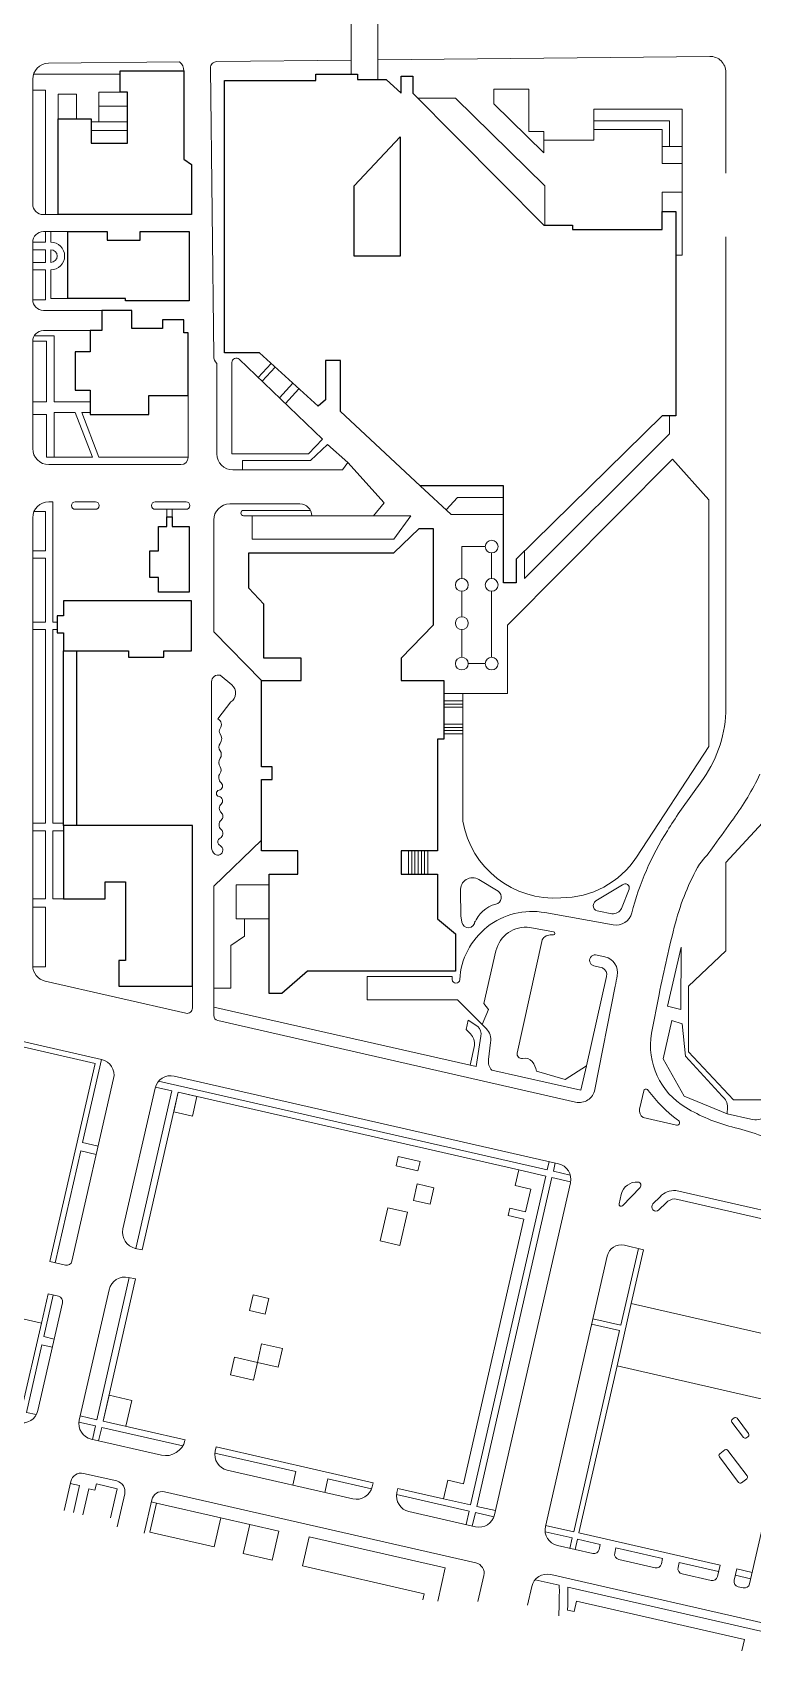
# Model space of a CAD drawing. Header units: feet. Extents: x 2817291 to 2825191, y 230718 to 237492.
# Drawn here: x 2818915 to 2819595, y 232322 to 233862 of the extents above; entities that cross this region are included whole.
import ezdxf

# ---------------------------------------------------------------- set-up
doc = ezdxf.new("R2010")
doc.units = ezdxf.units.FT
doc.layers.add('63', color=7, linetype='Continuous', lineweight=13)

msp = doc.modelspace()

# ---------------------------------------------------------------- linework, layer by layer
at = {"layer": '63'}
for p, q in [((2819215.883, 233822.544), (2819215.883, 233935.106)), ((2819241.009, 233817.519), (2819241.009, 233945.394)), ((2819054.071, 233834.048), (2818930.301, 233832.75)), ((2819083.122, 233828.157), (2819086.236, 233556.215)), ((2819215.883, 233835.744), (2819089.246, 233834.417)), ((2819554.416, 233839.293), (2819241.009, 233836.008)), ((2818915.383, 233817.676), (2818915.383, 233699.932)), ((2818997.795, 233822.544), (2818916.191, 233822.544)), ((2819569.649, 233728.889), (2819569.649, 233824.219)), ((2818927.444, 233807.469), (2818915.383, 233807.469)), ((2818927.444, 233689.882), (2818927.444, 233807.469)), ((2818939.504, 233803.449), (2818956.589, 233803.449)), ((2818939.504, 233780.333), (2818939.504, 233803.449)), ((2818956.589, 233803.449), (2818956.589, 233780.333)), ((2818977.694, 233805.459), (2818997.795, 233805.459)), ((2818977.694, 233777.318), (2818977.694, 233805.459)), ((2819278.684, 233799.907), (2819314.375, 233799.907)), ((2819314.375, 233799.907), (2819398.796, 233717.017)), ((2819350.556, 233808.474), (2819383.721, 233808.474)), ((2819350.556, 233808.474), (2819350.556, 233794.403)), ((2819383.721, 233768.273), (2819383.721, 233808.474)), ((2818977.694, 233792.393), (2819004.83, 233792.393)), ((2819350.556, 233794.403), (2819397.791, 233748.173)), ((2819445.027, 233789.378), (2819528.444, 233789.378)), ((2819445.027, 233760.233), (2819445.027, 233789.378)), ((2819528.444, 233789.378), (2819528.444, 233651.691)), ((2818970.659, 233777.318), (2819004.83, 233777.318)), ((2818970.659, 233769.278), (2819004.83, 233769.278)), ((2819397.791, 233768.273), (2819383.721, 233768.273)), ((2819397.791, 233748.173), (2819397.791, 233768.273)), ((2819445.027, 233778.323), (2819516.383, 233778.323)), ((2819509.348, 233770.283), (2819445.027, 233770.283)), ((2819509.348, 233738.122), (2819509.348, 233770.283)), ((2819516.383, 233778.323), (2819516.383, 233754.203)), ((2819397.791, 233760.233), (2819445.027, 233760.233)), ((2819516.383, 233754.203), (2819509.348, 233754.203)), ((2819516.383, 233754.203), (2819528.444, 233754.203)), ((2819528.444, 233738.122), (2819509.348, 233738.122)), ((2819398.796, 233717.017), (2819398.796, 233679.832)), ((2819509.348, 233710.987), (2819528.444, 233710.987)), ((2819509.348, 233692.897), (2819509.348, 233710.987)), ((2818925.433, 233689.882), (2818939.504, 233689.882)), ((2818948.549, 233673.801), (2818925.433, 233673.801)), ((2818927.444, 233673.801), (2818927.444, 233663.751)), ((2818932.469, 233673.801), (2818932.469, 233663.751)), ((2818915.383, 233663.751), (2818927.444, 233663.751)), ((2818915.383, 233663.751), (2818915.383, 233609.48)), ((2818915.383, 233656.716), (2818927.444, 233656.716)), ((2818927.444, 233656.716), (2818927.444, 233644.656)), ((2818932.469, 233656.716), (2818932.469, 233644.656)), ((2819569.649, 233224.141), (2819569.649, 233668.965)), ((2818927.444, 233644.656), (2818915.383, 233644.656)), ((2819528.444, 233651.691), (2819522.413, 233651.691)), ((2818927.444, 233637.621), (2818915.383, 233637.621)), ((2818927.444, 233637.621), (2818927.444, 233609.48)), ((2818932.469, 233637.621), (2818932.469, 233610.485)), ((2818932.469, 233610.485), (2818948.549, 233610.485)), ((2818927.444, 233609.48), (2818915.383, 233609.48)), ((2818925.433, 233599.43), (2818980.709, 233599.43)), ((2818980.709, 233599.43), (2818980.709, 233580.335)), ((2818980.709, 233580.335), (2818925.433, 233580.335)), ((2818915.383, 233570.285), (2818928.448, 233570.285)), ((2818915.383, 233570.285), (2818915.383, 233468.778)), ((2818935.484, 233575.31), (2818916.73, 233575.31)), ((2818928.448, 233570.285), (2818928.448, 233512.999)), ((2818935.484, 233512.999), (2818935.484, 233575.31)), ((2819089.251, 233549.179), (2819089.251, 233463.753)), ((2819103.321, 233463.753), (2819103.321, 233550.224)), ((2819188.748, 233477.823), (2819110.357, 233553.199)), ((2819128.292, 233535.954), (2819140.402, 233549.274)), ((2819132.011, 233532.573), (2819144.121, 233545.894)), ((2819062.116, 233460.565), (2819062.116, 233519.029)), ((2819148.277, 233516.738), (2819160.909, 233530.633)), ((2819153.921, 233511.311), (2819166.7, 233525.368)), ((2818928.448, 233512.999), (2818915.383, 233512.999)), ((2818935.484, 233512.999), (2818969.654, 233512.999)), ((2818935.484, 233502.949), (2818955.584, 233502.949)), ((2818935.484, 233460.738), (2818935.484, 233502.949)), ((2818955.584, 233502.949), (2818971.664, 233460.738)), ((2818961.614, 233502.949), (2818977.694, 233460.738)), ((2818961.614, 233502.949), (2818969.654, 233502.949)), ((2818928.448, 233500.938), (2818915.383, 233500.938)), ((2818928.448, 233500.938), (2818928.448, 233460.738)), ((2819516.383, 233499.934), (2819516.383, 233482.848)), ((2819175.683, 233463.753), (2819188.748, 233477.823)), ((2819193.773, 233472.798), (2819177.693, 233457.723)), ((2819212.868, 233455.713), (2819193.773, 233472.798)), ((2819516.383, 233482.848), (2819379.701, 233346.166)), ((2818928.448, 233460.738), (2818971.664, 233460.738)), ((2818977.694, 233460.738), (2819062.116, 233460.738)), ((2819103.321, 233463.753), (2819175.683, 233463.753)), ((2819113.372, 233457.723), (2819113.372, 233448.678)), ((2819177.693, 233457.723), (2819113.372, 233457.723)), ((2818930.459, 233453.703), (2819055.253, 233453.703)), ((2819104.326, 233448.678), (2819207.843, 233448.678)), ((2819207.843, 233448.678), (2819212.868, 233455.713)), ((2819212.868, 233455.713), (2819247.039, 233417.522)), ((2819310.283, 233406.467), (2819281.209, 233433.602)), ((2818934.479, 233418.527), (2818930.459, 233418.527)), ((2818934.479, 233304.96), (2818934.479, 233418.527)), ((2818974.679, 233418.527), (2818955.584, 233418.527)), ((2818955.584, 233411.492), (2818974.679, 233411.492)), ((2819060.106, 233418.527), (2819030.96, 233418.527)), ((2819030.96, 233411.492), (2819060.106, 233411.492)), ((2819042.015, 233404.457), (2819042.015, 233411.492)), ((2819047.041, 233404.457), (2819047.041, 233411.492)), ((2819167.643, 233416.517), (2819101.311, 233416.517)), ((2819114.377, 233410.487), (2819177.49, 233410.487)), ((2819247.039, 233417.522), (2819236.989, 233405.462)), ((2819316.385, 233422.547), (2819305.523, 233410.91)), ((2819359.601, 233422.547), (2819316.385, 233422.547)), ((2818915.383, 233403.452), (2818915.383, 232980.565)), ((2818927.444, 233409.482), (2818916.642, 233409.482)), ((2818927.444, 233409.482), (2818927.444, 233372.296)), ((2819086.236, 233401.442), (2819086.236, 233295.915)), ((2819178.698, 233405.462), (2819114.377, 233405.462)), ((2819122.417, 233383.352), (2819122.417, 233405.462)), ((2819236.989, 233405.462), (2819178.698, 233405.462)), ((2819236.989, 233405.462), (2819272.164, 233405.462)), ((2819272.164, 233405.462), (2819256.084, 233383.352)), ((2819359.601, 233406.467), (2819310.283, 233406.467)), ((2819256.084, 233383.352), (2819122.417, 233383.352)), ((2818927.444, 233372.296), (2818915.383, 233372.296)), ((2818927.444, 233365.261), (2818915.383, 233365.261)), ((2818927.444, 233365.261), (2818927.444, 233304.96)), ((2819342.515, 233376.317), (2819320.405, 233376.317)), ((2819320.405, 233346.166), (2819320.405, 233376.317)), ((2819348.546, 233346.166), (2819348.546, 233370.286)), ((2819379.701, 233346.166), (2819379.701, 233372.179)), ((2819320.405, 233309.985), (2819320.405, 233334.106)), ((2819348.546, 233271.795), (2819348.546, 233334.106)), ((2818927.444, 233304.96), (2818915.383, 233304.96)), ((2818938.499, 233304.96), (2818934.479, 233304.96)), ((2818927.444, 233297.925), (2818915.383, 233297.925)), ((2818927.444, 233297.925), (2818927.444, 233115.012)), ((2819086.236, 233295.915), (2819131.462, 233249.684)), ((2819320.405, 233271.795), (2819320.405, 233297.925)), ((2819326.435, 233265.765), (2819342.515, 233265.765)), ((2819084.226, 233248.679), (2819084.226, 233091.897)), ((2819103.321, 233245.664), (2819092.266, 233254.709)), ((2819090.256, 233213.504), (2819102.316, 233229.584)), ((2819303.32, 233230.589), (2819321.41, 233230.589)), ((2819303.32, 233227.574), (2819321.41, 233227.574)), ((2819321.41, 233117.022), (2819321.41, 233237.624)), ((2819303.32, 233224.559), (2819321.41, 233224.559)), ((2819303.32, 233208.479), (2819321.41, 233208.479)), ((2819303.32, 233205.464), (2819321.41, 233205.464)), ((2819303.32, 233202.449), (2819321.41, 233202.449)), ((2819303.32, 233199.434), (2819321.41, 233199.434)), ((2819526.127, 233125.95), (2819548.382, 233157.352)), ((2819569.649, 233077.826), (2819640, 233154.208)), ((2818927.444, 233115.012), (2818915.383, 233115.012)), ((2818927.444, 233107.977), (2818915.383, 233107.977)), ((2818944.529, 233115.012), (2818934.479, 233115.012)), ((2818934.479, 233107.977), (2818934.479, 233043.656)), ((2818944.529, 233107.977), (2818934.479, 233107.977)), ((2819131.462, 233098.932), (2819086.236, 233055.716)), ((2819270.154, 233066.771), (2819270.154, 233088.882)), ((2819273.169, 233066.771), (2819273.169, 233088.882)), ((2819276.184, 233066.771), (2819276.184, 233088.882)), ((2819279.199, 233066.771), (2819279.199, 233088.882)), ((2819282.214, 233066.771), (2819282.214, 233088.882)), ((2819285.229, 233066.771), (2819285.229, 233088.882)), ((2819288.245, 233066.771), (2819288.245, 233088.882)), ((2819569.649, 232994.41), (2819569.649, 233077.826)), ((2819086.236, 233055.716), (2819086.236, 232933.549)), ((2819107.342, 233056.721), (2819107.342, 233024.561)), ((2819138.497, 233056.721), (2819107.342, 233056.721)), ((2819354.576, 233050.691), (2819336.485, 233061.746)), ((2819447.037, 233041.646), (2819472.163, 233056.721)), ((2818934.479, 233043.656), (2818944.529, 233043.656)), ((2819478.193, 233052.701), (2819471.158, 233034.611)), ((2818915.383, 233035.616), (2818927.444, 233035.616)), ((2818927.444, 233035.616), (2818927.444, 232979.335)), ((2819398.796, 233030.591), (2819463.18, 233018.981)), ((2819462.112, 233029.586), (2819449.751, 233031.849)), ((2819107.342, 233024.561), (2819138.497, 233024.561)), ((2819115.382, 233024.561), (2819115.382, 233008.48)), ((2819406.836, 233012.5), (2819384.726, 233016.521)), ((2819403.821, 233009.485), (2819406.836, 233009.485)), ((2819115.382, 233008.48), (2819102.316, 232999.435)), ((2819102.316, 232999.435), (2819102.316, 232959.234)), ((2819352.566, 232994.41), (2819341.303, 232944.853)), ((2819372.666, 232897.929), (2819395.781, 233003.455)), ((2819527.271, 232997.925), (2819514.521, 232942.076)), ((2819527.259, 232939.168), (2819527.271, 232997.925)), ((2819534.474, 232961.245), (2819569.649, 232994.41)), ((2818927.444, 232979.335), (2818915.383, 232979.335)), ((2819445.027, 232980.34), (2819453.067, 232978.33)), ((2819455.527, 232988.757), (2819448.042, 232990.39)), ((2818927.104, 232965.868), (2819059.992, 232935.532)), ((2819230.959, 232970.29), (2819311.36, 232970.29)), ((2819230.959, 232948.179), (2819230.959, 232970.29)), ((2819311.36, 232970.29), (2819311.36, 232967.275)), ((2819457.087, 232970.29), (2819437.992, 232885.868)), ((2818980.404, 232891.848), (2818706.057, 232954.476)), ((2819066.136, 232940.432), (2819066.136, 232961.245)), ((2819102.316, 232959.234), (2819086.236, 232959.234)), ((2819316.385, 232948.179), (2819230.959, 232948.179)), ((2819339.5, 232925.064), (2819316.385, 232948.179)), ((2819445.977, 232863.366), (2819465.127, 232961.245)), ((2819506.553, 232953.14), (2819499.415, 232916.659)), ((2819534.474, 232898.934), (2819534.474, 232961.245)), ((2819086.236, 232941.144), (2819333.875, 232885.131)), ((2819345.53, 232939.134), (2819339.5, 232925.064)), ((2819341.303, 232944.853), (2819345.53, 232939.134)), ((2819514.521, 232942.076), (2819527.259, 232939.168)), ((2818800.96, 232927.658), (2818974.387, 232888.068)), ((2819090.143, 232928.65), (2819427.827, 232851.563)), ((2819326.435, 232929.084), (2819324.425, 232920.039)), ((2819324.425, 232920.039), (2819328.445, 232916.019)), ((2819335.48, 232923.054), (2819326.435, 232929.084)), ((2819339.5, 232925.064), (2819343.52, 232921.044)), ((2819518.696, 232928.753), (2819510.42, 232892.5)), ((2819528.271, 232925.536), (2819518.696, 232928.753)), ((2819531.582, 232894.885), (2819528.271, 232925.536)), ((2819332.465, 232904.964), (2819328.266, 232886.399)), ((2819333.875, 232885.131), (2819338.495, 232914.009)), ((2819347.541, 232907.979), (2819345.53, 232891.898)), ((2818974.387, 232888.068), (2818931.666, 232700.924)), ((2818980.404, 232891.848), (2818962.511, 232813.464)), ((2819510.42, 232892.5), (2819530.165, 232857.066)), ((2819566.248, 232857.076), (2819531.582, 232894.885)), ((2819576.684, 232853.708), (2819534.474, 232898.934)), ((2818952.38, 232701.35), (2818991.746, 232873.796)), ((2819034.203, 232871.32), (2819400.913, 232787.608)), ((2819048.991, 232876.192), (2819411.521, 232793.433)), ((2819348.754, 232881.765), (2819432.766, 232862.763)), ((2819417.892, 232872.803), (2819390.756, 232880.843)), ((2819437.992, 232885.868), (2819417.892, 232872.803)), ((2819432.766, 232862.763), (2819437.992, 232885.868)), ((2819000.592, 232731.913), (2819030.939, 232864.85)), ((2819012.841, 232713.319), (2819046.839, 232862.25)), ((2819052.718, 232860.908), (2819018.72, 232711.977)), ((2819031.195, 232865.822), (2819046.839, 232862.25)), ((2819048.468, 232842.292), (2819052.718, 232860.908)), ((2819052.718, 232860.908), (2819070.355, 232856.882)), ((2819374.096, 232787.545), (2819052.718, 232860.908)), ((2819070.355, 232856.882), (2819066.105, 232838.266)), ((2819492.485, 232863.606), (2819488.235, 232844.989)), ((2819530.165, 232857.066), (2819570.731, 232840.59)), ((2819066.105, 232838.266), (2819048.468, 232842.292)), ((2819570.731, 232840.59), (2819571.093, 232846.692)), ((2819570.731, 232840.59), (2819593.267, 232835.445)), ((2819885.224, 232853.708), (2819576.684, 232853.708)), ((2819491.569, 232837.013), (2819522.922, 232829.855)), ((2818977.208, 232810.109), (2818962.511, 232813.464)), ((2818960.721, 232805.625), (2818936.565, 232699.806)), ((2818975.418, 232802.27), (2818960.721, 232805.625)), ((2819258.457, 232791.264), (2819260.47, 232800.082)), ((2819260.47, 232800.082), (2819281.046, 232795.385)), ((2819281.046, 232795.385), (2819279.033, 232786.566)), ((2819402.703, 232795.446), (2819400.913, 232787.608)), ((2819408.582, 232794.104), (2819406.792, 232786.266)), ((2819279.033, 232786.566), (2819258.457, 232791.264)), ((2819399.571, 232781.729), (2819328.668, 232471.129)), ((2819405.45, 232780.387), (2819334.547, 232469.787)), ((2819370.741, 232772.847), (2819374.096, 232787.545)), ((2819374.096, 232787.545), (2819399.571, 232781.729)), ((2819405.45, 232780.387), (2819423.054, 232776.368)), ((2819406.792, 232786.266), (2819422.73, 232782.628)), ((2819274.73, 232758.684), (2819278.309, 232774.361)), ((2819278.309, 232774.361), (2819293.985, 232770.783)), ((2819293.985, 232770.783), (2819290.407, 232755.106)), ((2819422.863, 232775.381), (2819351.289, 232461.842)), ((2819385.438, 232769.492), (2819370.741, 232772.847)), ((2819380.518, 232747.936), (2819385.438, 232769.492)), ((2819470.874, 232764.421), (2819468.841, 232755.518)), ((2819472.106, 232753.757), (2819488.659, 232771.004)), ((2819659.413, 232736.845), (2819522.24, 232768.159)), ((2819243.332, 232720.493), (2819250.49, 232751.847)), ((2819250.49, 232751.847), (2819269.106, 232747.598)), ((2819290.407, 232755.106), (2819274.73, 232758.684)), ((2819364.255, 232744.433), (2819365.821, 232751.291)), ((2819365.821, 232751.291), (2819380.518, 232747.936)), ((2819507.489, 232762.248), (2819500.801, 232755.528)), ((2819506.499, 232749.856), (2819513.188, 232756.576)), ((2819521.333, 232760.119), (2819667.422, 232726.769)), ((2819269.106, 232747.598), (2819261.949, 232716.244)), ((2819321.916, 232491.226), (2819378.952, 232741.078)), ((2819378.952, 232741.078), (2819364.255, 232744.433)), ((2819261.949, 232716.244), (2819243.332, 232720.493)), ((2819018.72, 232711.977), (2819012.18, 232713.47)), ((2819457.571, 232706.145), (2819399.299, 232450.882)), ((2819487.04, 232713.311), (2819470.488, 232640.805)), ((2819473.79, 232716.336), (2819491.939, 232712.193)), ((2819491.939, 232712.193), (2819480.308, 232661.242)), ((2818931.666, 232700.924), (2818946.363, 232697.569)), ((2818923.592, 232642.976), (2818778.58, 232676.08)), ((2818987.474, 232674.448), (2818959.364, 232551.31)), ((2818975.936, 232551.65), (2819006.579, 232685.885)), ((2818981.815, 232550.308), (2819012.458, 232684.543)), ((2819012.458, 232684.543), (2819005.917, 232686.036)), ((2818920.172, 232560.257), (2818943.433, 232662.157)), ((2818929.855, 232670.411), (2818923.592, 232642.976)), ((2818934.754, 232669.293), (2818925.807, 232630.1)), ((2818939.653, 232668.174), (2818929.855, 232670.411)), ((2819120.098, 232654.816), (2819123.453, 232669.513)), ((2819123.453, 232669.513), (2819138.15, 232666.158)), ((2819138.15, 232666.158), (2819134.795, 232651.461)), ((2819480.308, 232661.242), (2819466.888, 232602.454)), ((2819480.308, 232661.242), (2819643.937, 232623.889)), ((2818923.592, 232642.976), (2818904.58, 232559.693)), ((2819134.795, 232651.461), (2819120.098, 232654.816)), ((2819469.37, 232635.906), (2819442.915, 232641.945)), ((2819470.488, 232640.805), (2819444.034, 232646.844)), ((2818935.605, 232627.864), (2818925.807, 232630.1)), ((2819469.37, 232635.906), (2819425.978, 232445.822)), ((2818924.017, 232622.262), (2818909.479, 232558.574)), ((2818933.816, 232620.025), (2818924.017, 232622.262)), ((2819102.088, 232593.983), (2819105.89, 232610.639)), ((2819105.89, 232610.639), (2819127.446, 232605.719)), ((2819127.446, 232605.719), (2819131.472, 232623.355)), ((2819131.472, 232623.355), (2819151.068, 232618.882)), ((2819151.068, 232618.882), (2819147.042, 232601.245)), ((2819123.644, 232589.062), (2819102.088, 232593.983)), ((2819127.446, 232605.719), (2819123.644, 232589.062)), ((2819147.042, 232601.245), (2819127.446, 232605.719)), ((2819466.888, 232602.454), (2819430.877, 232444.704)), ((2819630.516, 232565.101), (2819466.888, 232602.454)), ((2818981.815, 232550.308), (2818987.406, 232574.804)), ((2818987.406, 232574.804), (2819008.962, 232569.883)), ((2819008.962, 232569.883), (2819003.37, 232545.388)), ((2819592.045, 232396.573), (2819630.516, 232565.101)), ((2818909.479, 232558.574), (2818918.745, 232556.459)), ((2818974.594, 232545.772), (2818959.048, 232549.32)), ((2818975.936, 232551.65), (2818960.259, 232555.229)), ((2819059.22, 232532.638), (2818981.815, 232550.308)), ((2819586.213, 232534.898), (2819575.35, 232549.364)), ((2819575.75, 232552.178), (2819577.358, 232553.385)), ((2819580.172, 232552.985), (2819591.035, 232538.519)), ((2818970.706, 232533.258), (2819036.86, 232518.156)), ((2818971.686, 232533.034), (2818974.594, 232545.772)), ((2818977.565, 232531.692), (2818980.473, 232544.429)), ((2819057.062, 232526.946), (2818980.473, 232544.429)), ((2819059.104, 232532.132), (2819059.22, 232532.638)), ((2819590.635, 232535.705), (2819589.027, 232534.498)), ((2819163.697, 232502.603), (2819087.272, 232520.049)), ((2819087.719, 232522.009), (2819088.614, 232525.928)), ((2819236.566, 232492.154), (2819088.614, 232525.928)), ((2819563.911, 232519.408), (2819568.733, 232523.028)), ((2819571.547, 232522.628), (2819589.652, 232498.519)), ((2819217.619, 232476.893), (2819099.062, 232503.957)), ((2819160.79, 232489.866), (2819163.697, 232502.603)), ((2819581.616, 232492.484), (2819563.511, 232516.593)), ((2818951.29, 232493.363), (2818945.027, 232465.928)), ((2818959.661, 232489.39), (2818950.843, 232491.403)), ((2818953.846, 232463.915), (2818959.661, 232489.39)), ((2818962.664, 232461.902), (2818968.256, 232486.397)), ((2818994.679, 232493.766), (2818963.325, 232500.924)), ((2818968.256, 232486.397), (2818974.135, 232485.055)), ((2818974.135, 232485.055), (2818975.477, 232490.934)), ((2818975.477, 232490.934), (2818995.073, 232486.46)), ((2818995.073, 232486.46), (2818988.81, 232459.026)), ((2819194.071, 232495.669), (2819191.164, 232482.932)), ((2819235.092, 232486.305), (2819194.071, 232495.669)), ((2819236.566, 232492.154), (2819235.671, 232488.235)), ((2819259.186, 232482.867), (2819260.081, 232486.786)), ((2819260.081, 232486.786), (2819303.193, 232476.944)), ((2819303.193, 232476.944), (2819307.219, 232494.581)), ((2819307.219, 232494.581), (2819321.916, 232491.226)), ((2819589.252, 232495.704), (2819584.43, 232492.083)), ((2818995.083, 232450.378), (2819002.24, 232481.732)), ((2819027.716, 232475.916), (2819020.558, 232444.562)), ((2819032.167, 232472.838), (2819025.904, 232445.404)), ((2819032.167, 232472.838), (2819027.268, 232473.957)), ((2819092.916, 232458.971), (2819032.167, 232472.838)), ((2819333.694, 232416.376), (2819039.75, 232483.478)), ((2819327.326, 232465.25), (2819258.87, 232480.877)), ((2819328.668, 232471.129), (2819303.193, 232476.944)), ((2819086.653, 232431.536), (2819092.916, 232458.971)), ((2819092.916, 232458.971), (2819120.35, 232452.708)), ((2819333.236, 232450.5), (2819270.528, 232464.814)), ((2819327.326, 232465.25), (2819324.418, 232452.513)), ((2819333.205, 232463.908), (2819330.297, 232451.171)), ((2819350.71, 232459.912), (2819333.205, 232463.908)), ((2819352.183, 232465.761), (2819334.547, 232469.787)), ((2819086.653, 232431.536), (2819025.904, 232445.404)), ((2819120.35, 232452.708), (2819114.087, 232425.273)), ((2819147.785, 232446.445), (2819120.35, 232452.708)), ((2819141.522, 232419.01), (2819147.785, 232446.445)), ((2819176.423, 232440.938), (2819170.16, 232413.504)), ((2819304.778, 232411.638), (2819176.423, 232440.938)), ((2819424.636, 232439.944), (2819399.022, 232445.791)), ((2819425.978, 232445.822), (2819399.523, 232451.861)), ((2819424.636, 232439.944), (2819422.399, 232430.145)), ((2819430.877, 232444.704), (2819564.131, 232414.285)), ((2819141.522, 232419.01), (2819114.087, 232425.273)), ((2819410.641, 232432.829), (2819443.955, 232425.225)), ((2819429.535, 232438.825), (2819427.298, 232429.027)), ((2819451.091, 232433.904), (2819429.535, 232438.825)), ((2819449.972, 232429.005), (2819451.091, 232433.904)), ((2819465.788, 232430.549), (2819464.67, 232425.65)), ((2819509.879, 232420.484), (2819465.788, 232430.549)), ((2819170.16, 232413.504), (2819284.798, 232387.334)), ((2819297.621, 232380.284), (2819304.778, 232411.638)), ((2819468.45, 232419.633), (2819502.744, 232411.804)), ((2819508.761, 232415.585), (2819509.879, 232420.484)), ((2819524.438, 232412.006), (2819525.556, 232416.905)), ((2819562.789, 232408.406), (2819525.556, 232416.905)), ((2819564.131, 232414.285), (2819561.671, 232403.507)), ((2819579.808, 232410.706), (2819577.348, 232399.928)), ((2819594.505, 232407.351), (2819579.808, 232410.706)), ((2819335.663, 232379.846), (2819341.255, 232404.342)), ((2819386.326, 232394.053), (2819382.3, 232376.416)), ((2819389.591, 232400.524), (2819412.387, 232395.32)), ((2819767.889, 232322.413), (2819404.379, 232405.395)), ((2819555.654, 232399.726), (2819528.219, 232405.989)), ((2819593.163, 232401.472), (2819578.466, 232404.827)), ((2819581.129, 232393.911), (2819586.028, 232392.792)), ((2819284.798, 232387.334), (2819283.456, 232381.455)), ((2819420.453, 232393.478), (2819700.452, 232329.56)), ((2819426.307, 232370.494), (2819428.543, 232380.292)), ((2819428.543, 232380.292), (2819587.273, 232344.057)), ((2819412.004, 232366.543), (2819412.281, 232376.788)), ((2819420.191, 232371.89), (2819420.318, 232376.571)), ((2819426.307, 232370.494), (2819420.191, 232371.89)), ((2819584.812, 232333.279), (2819587.273, 232344.057))]:
    msp.add_line(p, q, dxfattribs=at)
at = {"layer": '63', "lineweight": 25}
for p, q in [((2818997.795, 233825.559), (2819058.096, 233825.559)), ((2818997.795, 233805.459), (2818997.795, 233825.559)), ((2819058.096, 233825.559), (2819058.096, 233742.143)), ((2819096.286, 233559.23), (2819096.286, 233816.514)), ((2819096.286, 233816.514), (2819182.718, 233816.514)), ((2819182.718, 233822.544), (2819221.913, 233822.544)), ((2819182.718, 233816.514), (2819182.718, 233822.544)), ((2819221.913, 233822.544), (2819221.913, 233817.519)), ((2819221.913, 233817.519), (2819249.049, 233817.519)), ((2819249.049, 233817.519), (2819263.119, 233804.454)), ((2819263.119, 233820.534), (2819274.174, 233820.534)), ((2819263.119, 233804.454), (2819263.119, 233820.534)), ((2819274.174, 233820.534), (2819274.174, 233804.454)), ((2819004.83, 233805.459), (2818997.795, 233805.459)), ((2819004.83, 233757.218), (2819004.83, 233805.459)), ((2819274.174, 233804.454), (2819397.791, 233679.832)), ((2818939.504, 233780.333), (2818970.659, 233780.333)), ((2818939.504, 233689.882), (2818939.504, 233780.333)), ((2818970.659, 233780.333), (2818970.659, 233757.218)), ((2818970.659, 233757.218), (2819004.83, 233757.218)), ((2819218.898, 233717.017), (2819262.114, 233763.248)), ((2819262.114, 233763.248), (2819262.114, 233650.686)), ((2819058.096, 233742.143), (2819065.131, 233737.117)), ((2819065.131, 233737.117), (2819065.131, 233689.882)), ((2819218.898, 233650.686), (2819218.898, 233717.017)), ((2819065.131, 233689.882), (2818939.504, 233689.882)), ((2819509.348, 233692.897), (2819522.413, 233692.897)), ((2819509.348, 233675.812), (2819509.348, 233692.897)), ((2819522.413, 233692.897), (2819522.413, 233499.934)), ((2818948.549, 233673.801), (2818985.734, 233673.801)), ((2818948.549, 233610.485), (2818948.549, 233673.801)), ((2818985.734, 233673.801), (2818985.734, 233665.761)), ((2819016.89, 233673.801), (2819063.121, 233673.801)), ((2819016.89, 233665.761), (2819016.89, 233673.801)), ((2819063.121, 233673.801), (2819063.121, 233608.475)), ((2819397.791, 233679.832), (2819424.927, 233679.832)), ((2819424.927, 233679.832), (2819424.927, 233675.812)), ((2819424.927, 233675.812), (2819509.348, 233675.812)), ((2818985.734, 233665.761), (2819016.89, 233665.761)), ((2819262.114, 233650.686), (2819218.898, 233650.686)), ((2819002.82, 233610.485), (2818948.549, 233610.485)), ((2819002.82, 233608.475), (2819002.82, 233610.485)), ((2818980.709, 233599.43), (2818980.709, 233580.335)), ((2819008.85, 233599.43), (2818980.709, 233599.43)), ((2819063.121, 233608.475), (2819002.82, 233608.475)), ((2819008.85, 233582.345), (2819008.85, 233599.43)), ((2818980.709, 233580.335), (2818969.654, 233580.335)), ((2818969.654, 233580.335), (2818969.654, 233560.234)), ((2819037.995, 233582.345), (2819008.85, 233582.345)), ((2819037.995, 233590.385), (2819037.995, 233582.345)), ((2819058.096, 233590.385), (2819037.995, 233590.385)), ((2819058.096, 233578.325), (2819058.096, 233590.385)), ((2819062.116, 233578.325), (2819058.096, 233578.325)), ((2819062.116, 233519.029), (2819062.116, 233578.325)), ((2818955.584, 233560.234), (2818955.584, 233524.054)), ((2818969.654, 233560.234), (2818955.584, 233560.234)), ((2819129.452, 233559.23), (2819096.286, 233559.23)), ((2819184.728, 233508.979), (2819129.452, 233559.23)), ((2819191.763, 233552.194), (2819191.763, 233515.009)), ((2819205.833, 233552.194), (2819191.763, 233552.194)), ((2819205.833, 233503.954), (2819205.833, 233552.194)), ((2818955.584, 233524.054), (2818969.654, 233524.054)), ((2818969.654, 233524.054), (2818969.654, 233500.938)), ((2819024.93, 233519.029), (2819062.116, 233519.029)), ((2819024.93, 233500.938), (2819024.93, 233519.029)), ((2819191.763, 233515.009), (2819184.728, 233508.979)), ((2819281.209, 233433.602), (2819205.833, 233503.954)), ((2818969.654, 233500.938), (2819024.93, 233500.938)), ((2819509.348, 233499.934), (2819371.661, 233364.256)), ((2819522.413, 233499.934), (2819509.348, 233499.934)), ((2819359.601, 233433.602), (2819281.209, 233433.602)), ((2819359.601, 233342.146), (2819359.601, 233433.602)), ((2819033.975, 233395.412), (2819042.015, 233395.412)), ((2819033.975, 233372.296), (2819033.975, 233395.412)), ((2819042.015, 233404.457), (2819047.041, 233404.457)), ((2819042.015, 233395.412), (2819042.015, 233404.457)), ((2819047.041, 233404.457), (2819047.041, 233395.412)), ((2819047.041, 233395.412), (2819063.121, 233395.412)), ((2819063.121, 233395.412), (2819063.121, 233333.101)), ((2819256.084, 233370.286), (2819280.204, 233393.402)), ((2819280.204, 233393.402), (2819293.27, 233393.402)), ((2819293.27, 233393.402), (2819293.27, 233301.945)), ((2819025.935, 233372.296), (2819033.975, 233372.296)), ((2819025.935, 233347.171), (2819025.935, 233372.296)), ((2819119.402, 233370.286), (2819256.084, 233370.286)), ((2819119.402, 233337.121), (2819119.402, 233370.286)), ((2819371.661, 233364.256), (2819371.661, 233342.146)), ((2819033.975, 233347.171), (2819025.935, 233347.171)), ((2819033.975, 233333.101), (2819033.975, 233347.171)), ((2819063.121, 233333.101), (2819033.975, 233333.101)), ((2819133.472, 233322.046), (2819119.402, 233337.121)), ((2819371.661, 233342.146), (2819359.601, 233342.146)), ((2818944.529, 233325.061), (2818944.529, 233310.99)), ((2819065.131, 233325.061), (2818944.529, 233325.061)), ((2819065.131, 233277.825), (2819065.131, 233325.061)), ((2819133.472, 233270.79), (2819133.472, 233322.046)), ((2818938.499, 233310.99), (2818938.499, 233294.91)), ((2818944.529, 233310.99), (2818938.499, 233310.99)), ((2819293.27, 233301.945), (2819263.119, 233270.79)), ((2818938.499, 233294.91), (2818944.529, 233294.91)), ((2818944.529, 233294.91), (2818944.529, 233277.825)), ((2818944.529, 233277.825), (2818956.589, 233277.825)), ((2818944.529, 233113.002), (2818944.529, 233277.825)), ((2818944.529, 233277.825), (2819005.835, 233277.825)), ((2818956.589, 233277.825), (2818956.589, 233113.002)), ((2819005.835, 233277.825), (2819005.835, 233271.795)), ((2819005.835, 233271.795), (2819039, 233271.795)), ((2819039, 233277.825), (2819065.131, 233277.825)), ((2819039, 233271.795), (2819039, 233277.825)), ((2819168.647, 233270.79), (2819133.472, 233270.79)), ((2819168.647, 233249.684), (2819168.647, 233270.79)), ((2819263.119, 233270.79), (2819263.119, 233249.684)), ((2819131.462, 233249.684), (2819168.647, 233249.684)), ((2819131.462, 233168.278), (2819131.462, 233249.684)), ((2819263.119, 233249.684), (2819303.32, 233249.684)), ((2819303.32, 233249.684), (2819303.32, 233194.408)), ((2819297.29, 233194.408), (2819297.29, 233088.882)), ((2819303.32, 233194.408), (2819297.29, 233194.408)), ((2819141.512, 233168.278), (2819131.462, 233168.278)), ((2819141.512, 233156.218), (2819141.512, 233168.278)), ((2819131.462, 233156.218), (2819141.512, 233156.218)), ((2819131.462, 233088.882), (2819131.462, 233156.218)), ((2818944.529, 233113.002), (2818944.529, 233043.656)), ((2819066.136, 233113.002), (2818944.529, 233113.002)), ((2818956.589, 233113.002), (2818944.529, 233113.002)), ((2819066.136, 232961.245), (2819066.136, 233113.002)), ((2819165.632, 233088.882), (2819131.462, 233088.882)), ((2819165.632, 233066.771), (2819165.632, 233088.882)), ((2819263.119, 233088.882), (2819263.119, 233066.771)), ((2819297.29, 233088.882), (2819263.119, 233088.882)), ((2818983.724, 233059.736), (2819002.82, 233059.736)), ((2818983.724, 233043.656), (2818983.724, 233059.736)), ((2819002.82, 233059.736), (2819002.82, 232985.365)), ((2819138.497, 233066.771), (2819165.632, 233066.771)), ((2819138.497, 232954.209), (2819138.497, 233066.771)), ((2819263.119, 233066.771), (2819297.29, 233066.771)), ((2819297.29, 233066.771), (2819297.29, 233024.561)), ((2818944.529, 233043.656), (2818983.724, 233043.656)), ((2819297.29, 233024.561), (2819314.375, 233010.49)), ((2819314.375, 233010.49), (2819314.375, 232975.315)), ((2818996.79, 232985.365), (2818996.79, 232961.245)), ((2819002.82, 232985.365), (2818996.79, 232985.365)), ((2819174.678, 232975.315), (2819150.557, 232954.209)), ((2819314.375, 232975.315), (2819174.678, 232975.315)), ((2818996.79, 232961.245), (2819066.136, 232961.245)), ((2819150.557, 232954.209), (2819138.497, 232954.209))]:
    msp.add_line(p, q, dxfattribs=at)
at = {"layer": '63'}
for points in [[(2819303.32, 233237.624), (2819363.621, 233237.624), (2819363.621, 233301.945), (2819519.398, 233458.728), (2819553.569, 233420.537), (2819553.569, 233187.373), (2819485.228, 233082.852)], [(2818938.499, 233297.925), (2818934.479, 233297.925), (2818934.479, 233115.012)], [(2818927.444, 233107.977), (2818927.444, 233043.656), (2818915.383, 233043.656)], [(2819319.307, 233051.175), (2819319.4, 233027.576), (2819320.405, 233021.546)]]:
    msp.add_lwpolyline(points, dxfattribs=at)
for centre in [(2819348.545, 233376.316), (2819320.405, 233340.136), (2819348.545, 233340.136), (2819320.405, 233303.955), (2819320.405, 233265.765), (2819348.545, 233265.765)]:
    msp.add_circle(centre, 6.03, dxfattribs=at)
for centre, radius, start, end in [((2818930.459, 233817.676), 15.075, 90.60061, 180), ((2819047.131, 233825.559), 10.965, 0, 50.73287), ((2819089.311, 233828.228), 6.189, 90.60061, 180.65603), ((2819554.574, 233824.219), 15.075, 0, 90.60061), ((2818925.433, 233699.932), 10.05, 180, 270), ((2818925.433, 233663.751), 10.05, 90, 180), ((2818932.469, 233650.686), 13.065, 270, 90), ((2818932.469, 233650.686), 6.03, 270, 90), ((2818925.433, 233609.48), 10.05, 180, 270), ((2818925.433, 233570.285), 10.05, 90, 180), ((2819096.218, 233556.329), 9.982, 180.65603, 225.74115), ((2819107.477, 233550.204), 4.155, 46.1233, 180.27388), ((2818930.459, 233468.778), 15.075, 180, 270), ((2819055.253, 233460.565), 6.863, 270, 0), ((2819104.326, 233463.753), 15.075, 180, 270), ((2818930.459, 233403.452), 15.075, 90, 180), ((2818955.584, 233415.01), 3.518, 90, 270), ((2818974.679, 233415.01), 3.518, 270, 90), ((2819030.96, 233415.01), 3.518, 90, 270), ((2819060.106, 233415.01), 3.518, 270, 90), ((2819101.311, 233401.442), 15.075, 90, 180), ((2819114.377, 233407.975), 2.513, 90, 270), ((2819167.642, 233405.462), 11.055, 0, 90), ((2819090.507, 233248.679), 6.281, 73.73979, 180), ((2819097.039, 233237.985), 9.922, 302.13674, 50.71059), ((2819087.254, 233208.091), 6.19, 324.07129, 60.98633), ((2819454.14, 233224.142), 115.509, 324.67496, 0), ((2819095.733, 233201.946), 4.282, 144.07129, 215.92872), ((2819086.025, 233194.911), 7.707, 324.07129, 35.92872), ((2819097.12, 233186.871), 5.995, 144.07129, 215.92872), ((2819087.412, 233179.836), 5.995, 324.07129, 35.92872), ((2819097.814, 233172.298), 6.851, 144.07129, 215.92872), ((2819088.105, 233165.263), 5.138, 324.07129, 35.92872), ((2819097.744, 233158.278), 6.765, 144.07129, 228.6091), ((2819090.593, 233150.163), 4.051, 279.50011, 48.6091), ((2819355.266, 233279.412), 273.401, 324.08309, 334.39147), ((2819091.766, 233143.153), 3.057, 99.50011, 260.49989), ((2819090.593, 233136.142), 4.051, 311.3909, 80.49989), ((2819096.814, 233129.082), 5.359, 131.3909, 228.6091), ((2819097.257, 233113.505), 6.028, 131.3909, 228.6091), ((2819090.171, 233121.545), 4.689, 311.3909, 48.6091), ((2820078.528, 232751.854), 667.154, 145.89341, 147.73782), ((2823982.985, 229927.421), 5440.76, 144.08309, 144.40913), ((2819090.03, 233105.304), 4.902, 297.14087, 48.6091), ((2819407.369, 233131.546), 87.177, 189.59031, 274.36446), ((2819744.738, 232962.559), 272.423, 147.73781, 165.59344), ((2819091.764, 233091.897), 7.538, 180, 233.13011), ((2819090.096, 233089.673), 4.758, 233.1301, 62.85913), ((2819094.069, 233097.424), 3.953, 117.14087, 242.85913), ((2819383.943, 233218.902), 214.771, 318.44821, 324.40914), ((2819414.396, 233129.352), 84.731, 269.73445, 326.71564), ((2819744.738, 232962.559), 230.212, 150.35004, 165.3202), ((2819330.454, 233052.304), 11.204, 57.43121, 185.78375), ((2819474.734, 233054.046), 3.711, 338.7495, 133.87037), ((2819351.138, 233045.066), 6.592, 282.50492, 58.57044), ((2819449.751, 233037.123), 5.274, 120.96376, 270.00001), ((2819386.661, 232963.294), 68.382, 79.77783, 176.66303), ((2819359.899, 233010.271), 29.293, 104.49744, 159.47699), ((2819463.092, 233038.476), 8.944, 263.7134, 334.39581), ((2819465.921, 233034.181), 15.446, 259.77783, 345.59344), ((2819326.558, 233022.52), 6.23, 189.00321, 0), ((2819380.632, 232988.031), 28.782, 81.82131, 167.19574), ((2819403.821, 233001.11), 8.375, 90, 163.73979), ((2819406.562, 233010.993), 1.532, 280.30485, 79.69515), ((2820589.495, 232741.26), 1103.475, 165.3202, 168.9298), ((2818930.459, 232980.565), 15.075, 180, 257.14091), ((2819446.301, 232985.435), 5.252, 70.63776, 255.96376), ((2819452.312, 232974.028), 15.075, 348.432, 77.68785), ((2819314.877, 232967.48), 3.523, 183.33697, 356.66304), ((2819450.167, 232971.855), 7.095, 347.25471, 65.87539), ((2820589.495, 232741.26), 1145.685, 168.432, 168.9298), ((2819061.111, 232940.431), 5.025, 257.1409, 0), ((2819091.261, 232933.549), 5.025, 180, 257.14091), ((2819328.309, 232915.639), 10.316, 350.90972, 45.96017), ((2819333.191, 232910.715), 14.608, 349.20546, 45), ((2819318.61, 232906.184), 13.909, 354.96622, 45), ((2819567.047, 232905.241), 68.589, 170.41746, 239.12301), ((2818977.049, 232877.151), 15.075, 347.1409, 77.1409), ((2819358.121, 232890.325), 12.689, 172.87499, 222.41888), ((2819376.788, 232897.026), 4.22, 167.64464, 282.35536), ((2819379.684, 232883.806), 9.313, 40.77474, 102.35536), ((2819373.778, 232878.713), 17.111, 7.15024, 40.77474), ((2819045.636, 232861.494), 15.075, 77.1409, 167.1409), ((2819431.182, 232866.26), 15.075, 257.1409, 348.9298), ((2819493.938, 232860.939), 3.037, 35.69708, 118.58472), ((2819598.753, 232936.249), 126.028, 215.69709, 233.64234), ((2819559.073, 232847.406), 12.041, 356.60323, 53.42855), ((2819495.486, 232843.334), 7.437, 167.1409, 238.21626), ((2819616.761, 232988.382), 165.459, 239.12301, 255.42718), ((2819523.482, 232832.305), 2.513, 257.1409, 77.1409), ((2819474.904, 232442.723), 398.338, 67.86997, 75.42718), ((2819597.606, 232854.453), 19.497, 257.1409, 299.21593), ((2819408.166, 232778.736), 15.075, 347.1409, 77.1409), ((2819485.571, 232761.066), 15.075, 85.66182, 167.1409), ((2819486.483, 232773.092), 3.015, 316.17715, 85.66182), ((2819521.727, 232748.078), 20.087, 88.53659, 135.13552), ((2819470.717, 232755.089), 1.924, 167.1409, 316.17715), ((2819503.65, 232752.692), 4.02, 135.13552, 315.13552), ((2819521.727, 232748.078), 12.047, 91.8721, 135.13552), ((2819015.607, 232728.485), 15.401, 167.1409, 257.1409), ((2819470.776, 232703.13), 13.545, 77.1409, 167.1409), ((2818947.481, 232702.468), 5.025, 257.1409, 347.1409), ((2819002.489, 232671.02), 15.401, 77.1409, 167.1409), ((2818938.534, 232663.275), 5.025, 347.1409, 77.1409), ((2818905.474, 232563.612), 15.075, 257.1409, 347.1409), ((2818974.061, 232547.955), 15.075, 167.1409, 257.1409), ((2819576.957, 232550.571), 2.01, 126.90454, 216.90454), ((2819578.565, 232551.778), 2.01, 36.90454, 126.90454), ((2819587.82, 232536.105), 2.01, 216.90454, 306.90454), ((2819589.428, 232537.312), 2.01, 306.90454, 36.90454), ((2819040.994, 232536.266), 18.576, 257.1409, 347.1409), ((2819102.417, 232518.654), 15.075, 167.1409, 257.1409), ((2819565.118, 232517.8), 2.01, 126.90454, 216.90454), ((2819569.94, 232521.421), 2.01, 36.90454, 126.90454), ((2818961.088, 232491.126), 10.05, 77.1409, 167.1409), ((2818992.442, 232483.968), 10.05, 347.1409, 77.1409), ((2819220.974, 232491.59), 15.075, 257.1409, 347.1409), ((2819583.223, 232493.691), 2.01, 216.90454, 306.90454), ((2819588.045, 232497.312), 2.01, 306.90454, 36.90454), ((2819037.514, 232473.679), 10.05, 77.1409, 167.1409), ((2819273.883, 232479.512), 15.075, 167.1409, 257.1409), ((2819336.591, 232465.197), 15.075, 257.1409, 347.1409), ((2819413.996, 232447.527), 15.075, 167.1409, 257.1409), ((2819445.073, 232430.124), 5.025, 257.1409, 347.1409), ((2819469.569, 232424.532), 5.025, 167.1409, 257.1409), ((2819331.457, 232406.578), 10.05, 347.1409, 77.1409), ((2819503.862, 232416.703), 5.025, 257.1409, 347.1409), ((2819529.337, 232410.888), 5.025, 167.1409, 257.1409), ((2819401.024, 232390.698), 15.075, 77.1409, 167.1409), ((2818976.849, 232388.564), 435.591, 358.45084, 0.88858), ((2819556.772, 232404.625), 5.025, 257.1409, 347.1409), ((2819582.247, 232398.81), 5.025, 167.1409, 257.1409), ((2819587.146, 232397.691), 5.025, 257.1409, 347.1409), ((2818976.849, 232388.564), 443.631, 358.45084, 0.63467)]:
    msp.add_arc(centre, radius, start, end, dxfattribs=at)

doc.saveas('drawing.dxf')
